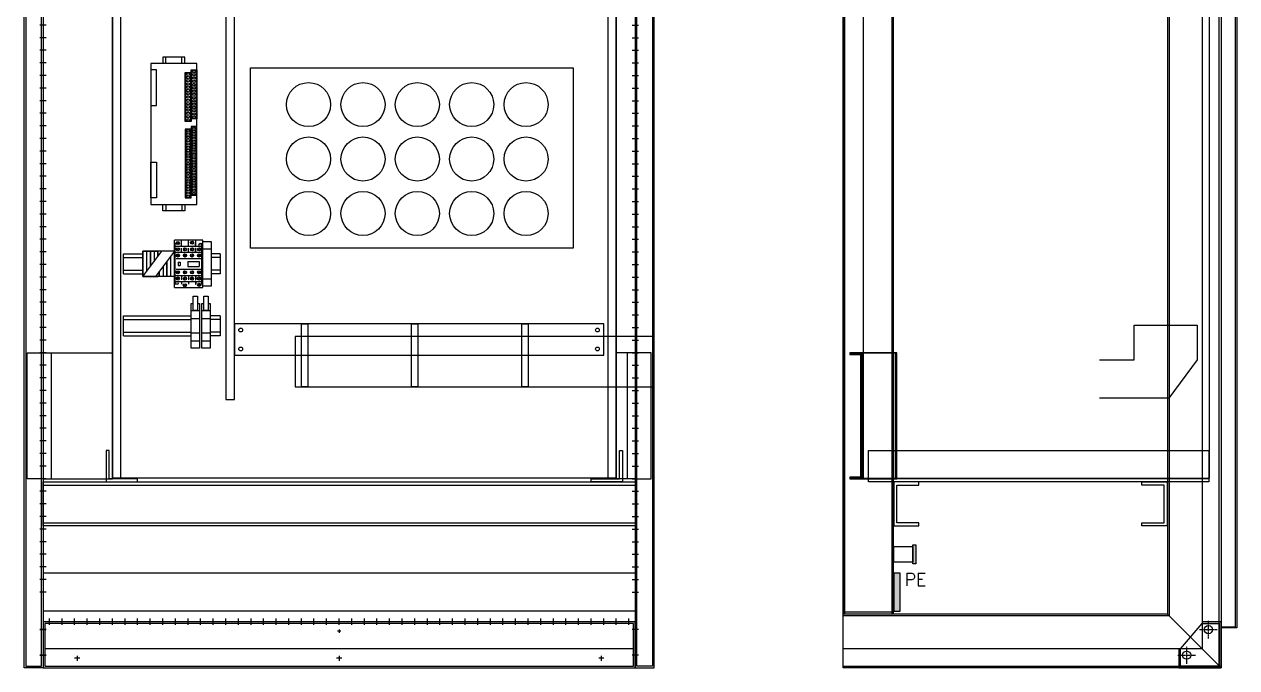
# Model space of a CAD drawing. Header units: millimetres. Extents: x 3151 to 30896, y 1337 to 7086.
# Drawn here: x 3151 to 5076, y 4337 to 5358 of the extents above; entities that cross this region are included whole.
import ezdxf

# ---------------------------------------------------------------- set-up
doc = ezdxf.new("R2010")
doc.units = ezdxf.units.MM
doc.linetypes.add('CENTER', pattern=[2, 1.25, -0.25, 0.25, -0.25])
doc.styles.add('romans', font='ROMANS')

msp = doc.modelspace()

# ---------------------------------------------------------------- hatches: boundary and pattern name
at = {"linetype": 'Continuous'}
msp.add_hatch(color=7, dxfattribs=at).paths.add_polyline_path([(4534, 4636.7), (4536.7, 4636.7), (4536.7, 4836.7), (4534, 4836.7)])
for points in [[(4566.7, 4501.7), (4561.7, 4501.7), (4561.7, 4531.7), (4566.7, 4531.7)], [(4531.7, 4426.7), (4541.7, 4426.7), (4541.7, 4486.7), (4531.7, 4486.7)], [(5021.2, 4409.7), (5021.2, 4407), (5048.5, 4407), (5048.5, 4339.3), (4986.8, 4339.3), (4986.8, 4366.7), (4984.2, 4366.7), (4984.2, 4336.7), (5051.2, 4336.7), (5051.2, 4409.7)]]:
    msp.add_hatch(color=7).paths.add_polyline_path(points)

# ---------------------------------------------------------------- linework, layer by layer
at = {"color": 7}
for p, q in [((3151.2, 4336.7), (3151.2, 6536.7)), ((3153.8, 6534), (3153.8, 4339.3)), ((3178.5, 4339.3), (3178.5, 6534)), ((3181.2, 6536.7), (3181.2, 4336.7)), ((4121.2, 6536.7), (4121.2, 4336.7)), ((4123.8, 4339.3), (4123.8, 6534)), ((4148.5, 6534), (4148.5, 4339.3)), ((4151.2, 4336.7), (4151.2, 6536.7)), ((4451.2, 4336.7), (4451.2, 6536.7)), ((5048.5, 4336.7), (5048.5, 6536.7)), ((5051.2, 6536.7), (5051.2, 4336.7)), ((5021.2, 6506.7), (5021.2, 4366.7)), ((5051.2, 6510.8), (5051.2, 4401.8)), ((5074.2, 4401.8), (5074.2, 6510.8)), ((5076.2, 6512.8), (5076.2, 4399.8)), ((4451.2, 6451.2), (4451.2, 4422.2)), ((4451.2, 4422.2), (4451.2, 6451.2)), ((4453.8, 4422.2), (4453.8, 6451.2)), ((4528.5, 6451.2), (4528.5, 4422.2)), ((4531.2, 4422.2), (4531.2, 6451.2)), ((4966.2, 6451.7), (4966.2, 4421.7)), ((4968.8, 6454.3), (4968.8, 4419)), ((3291.2, 6367.7), (3291.2, 4637.7)), ((3304.8, 4637.7), (3304.8, 6367.7)), ((3471.2, 6367.7), (3471.2, 4762.7)), ((3484.8, 4762.7), (3484.8, 6367.7)), ((4077.6, 6367.7), (4077.6, 4637.7)), ((4091.2, 6367.7), (4091.2, 4637.7)), ((4091.2, 4637.7), (4091.2, 6367.7)), ((4483.2, 6367.7), (4483.2, 4637.7)), ((5033.2, 4637.7), (5033.2, 6367.7)), ((3291.2, 4637.7), (3291.2, 6300.1)), ((3186.2, 5356.7), (3176.2, 5356.7)), ((4116.2, 5356.7), (4126.2, 5356.7)), ((3186.2, 5336.7), (3176.2, 5336.7)), ((4116.2, 5336.7), (4126.2, 5336.7)), ((3186.2, 5316.7), (3176.2, 5316.7)), ((4116.2, 5316.7), (4126.2, 5316.7)), ((3186.2, 5296.7), (3176.2, 5296.7)), ((3425.2, 5296), (3352.2, 5296)), ((3352.2, 5296), (3352.2, 5072)), ((3406.2, 5306), (3371.2, 5306)), ((3371.2, 5306), (3371.2, 5296)), ((3376.2, 5296), (3376.2, 5306)), ((3401.2, 5296), (3401.2, 5306)), ((3406.2, 5296), (3406.2, 5306)), ((3425.2, 5072), (3425.2, 5296)), ((4116.2, 5296.7), (4126.2, 5296.7)), ((3186.2, 5276.7), (3176.2, 5276.7)), ((3361.4, 5285.6), (3352.2, 5285.6)), ((3352.2, 5285.6), (3352.2, 5229)), ((3361.4, 5229), (3361.4, 5285.6)), ((3406.8, 5203.6), (3406.8, 5281.4)), ((3406.8, 5281.4), (3416, 5281.4)), ((3407.8, 5203.6), (3407.8, 5281.4)), ((3407.8, 5281.4), (3415.1, 5281.4)), ((3415.1, 5281.4), (3415.1, 5203.6)), ((3416, 5207.9), (3416, 5285.6)), ((3416, 5285.6), (3425.2, 5285.6)), ((3416, 5281.4), (3416, 5203.6)), ((3417, 5207.9), (3417, 5285.6)), ((3417, 5285.6), (3424.3, 5285.6)), ((3424.3, 5285.6), (3424.3, 5207.9)), ((3425.2, 5285.6), (3425.2, 5207.9)), ((3510.3, 5288.9), (4022.7, 5288.9)), ((3510.3, 5002.4), (3510.3, 5288.9)), ((4022.7, 5288.9), (4022.7, 5002.4)), ((4116.2, 5276.7), (4126.2, 5276.7)), ((3186.2, 5256.7), (3176.2, 5256.7)), ((4116.2, 5256.7), (4126.2, 5256.7)), ((3186.2, 5236.7), (3176.2, 5236.7)), ((4116.2, 5236.7), (4126.2, 5236.7)), ((3352.2, 5229), (3361.4, 5229)), ((3186.2, 5216.7), (3176.2, 5216.7)), ((3416, 5203.6), (3406.8, 5203.6)), ((3415.1, 5203.6), (3407.8, 5203.6)), ((3425.2, 5207.9), (3416, 5207.9)), ((3424.3, 5207.9), (3417, 5207.9)), ((4116.2, 5216.7), (4126.2, 5216.7)), ((3186.2, 5196.7), (3176.2, 5196.7)), ((3406.8, 5191.3), (3406.8, 5082.4)), ((3416, 5191.3), (3406.8, 5191.3)), ((3407.8, 5191.3), (3407.8, 5082.4)), ((3415.1, 5191.3), (3407.8, 5191.3)), ((3415.1, 5082.4), (3415.1, 5191.3)), ((3416, 5195.6), (3416, 5086.7)), ((3425.2, 5195.6), (3416, 5195.6)), ((3416, 5082.4), (3416, 5191.3)), ((3417, 5195.6), (3417, 5086.7)), ((3424.3, 5195.6), (3417, 5195.6)), ((3424.3, 5086.7), (3424.3, 5195.6)), ((3425.2, 5086.7), (3425.2, 5195.6)), ((4116.2, 5196.7), (4126.2, 5196.7)), ((3186.2, 5176.7), (3176.2, 5176.7)), ((4116.2, 5176.7), (4126.2, 5176.7)), ((3186.2, 5156.7), (3176.2, 5156.7)), ((4116.2, 5156.7), (4126.2, 5156.7)), ((3186.2, 5136.7), (3176.2, 5136.7)), ((3352.2, 5082.4), (3352.2, 5139.1)), ((3352.2, 5139.1), (3361.4, 5139.1)), ((3361.4, 5139.1), (3361.4, 5082.4)), ((4116.2, 5136.7), (4126.2, 5136.7)), ((3186.2, 5116.7), (3176.2, 5116.7)), ((4116.2, 5116.7), (4126.2, 5116.7)), ((3186.2, 5096.7), (3176.2, 5096.7)), ((3361.4, 5082.4), (3352.2, 5082.4)), ((3406.8, 5082.4), (3416, 5082.4)), ((3407.8, 5082.4), (3415.1, 5082.4)), ((3416, 5086.7), (3425.2, 5086.7)), ((3417, 5086.7), (3424.3, 5086.7)), ((4116.2, 5096.7), (4126.2, 5096.7)), ((3186.2, 5076.7), (3176.2, 5076.7)), ((3352.2, 5072), (3425.2, 5072)), ((3371.2, 5062), (3371.2, 5072)), ((3376.2, 5072), (3376.2, 5062)), ((3401.2, 5072), (3401.2, 5062)), ((3406.2, 5072), (3406.2, 5062)), ((4116.2, 5076.7), (4126.2, 5076.7)), ((3186.2, 5056.7), (3176.2, 5056.7)), ((3406.2, 5062), (3371.2, 5062)), ((4116.2, 5056.7), (4126.2, 5056.7)), ((3186.2, 5036.7), (3176.2, 5036.7)), ((4116.2, 5036.7), (4126.2, 5036.7)), ((3186.2, 5016.7), (3176.2, 5016.7)), ((3389.5, 4940.2), (3389.5, 5015.2)), ((3434.5, 5015.2), (3389.5, 5015.2)), ((3391, 5010.4), (3389.5, 5010.4)), ((3391, 4945.6), (3391, 5010.4)), ((3391, 5005.9), (3434.5, 5005.9)), ((3393.1, 5009.3), (3396.6, 5012.8)), ((3393.6, 5008.8), (3397.1, 5012.4)), ((3400.7, 5005.9), (3400.7, 5010.4)), ((3400.7, 5010.4), (3400.9, 5010.4)), ((3400.9, 5005.9), (3400.9, 5015.2)), ((3411.9, 5005.9), (3411.9, 5015.2)), ((3411.9, 5010.4), (3412.1, 5010.4)), ((3412.1, 5005.9), (3412.1, 5010.4)), ((3415.6, 5009.9), (3419.1, 5013.5)), ((3416.1, 5009.5), (3419.6, 5013)), ((3423.2, 5005.9), (3423.2, 5010.4)), ((3423.2, 5010.4), (3423.4, 5010.4)), ((3423.4, 5005.9), (3423.4, 5015.2)), ((3433, 4945.6), (3433, 5010.4)), ((3433, 5010.4), (3434.5, 5010.4)), ((3434.5, 4940.2), (3434.5, 5015.2)), ((3434.5, 4942.3), (3434.5, 5013.1)), ((3434.5, 5013.1), (3437.9, 5013.1)), ((3437.9, 5013.1), (3448, 5013.1)), ((3448, 5013.1), (3448, 4942.3)), ((4116.2, 5016.7), (4126.2, 5016.7)), ((3186.2, 4996.7), (3176.2, 4996.7)), ((3308.8, 4961.7), (3308.8, 4993.7)), ((3308.8, 4993.7), (3339.5, 4993.7)), ((3308.8, 4987.7), (3339.5, 4987.7)), ((3389.5, 4997.7), (3339.5, 4997.7)), ((3339.5, 4997.7), (3339.5, 4957.7)), ((3339.5, 4957.7), (3339.5, 4997.7)), ((3339.5, 4957.7), (3369.5, 4997.7)), ((3339.5, 4997.7), (3351.5, 4997.7)), ((3363.5, 4997.7), (3339.5, 4997.7)), ((3345.5, 4997.7), (3345.5, 4965.7)), ((3351.5, 4973.7), (3351.5, 4997.7)), ((3351.5, 4997.7), (3351.5, 4973.7)), ((3351.5, 4997.7), (3363.5, 4997.7)), ((3357.5, 4997.7), (3357.5, 4981.7)), ((3389.5, 4997.7), (3359.5, 4957.7)), ((3363.5, 4989.7), (3363.5, 4997.7)), ((3363.5, 4997.7), (3363.5, 4989.7)), ((3383.5, 4989.7), (3383.5, 4957.7)), ((3391, 5002.2), (3389.5, 5002.2)), ((3391, 5000.8), (3389.5, 5000.8)), ((3389.5, 4997.7), (3389.5, 4957.7)), ((3391, 4996.8), (3389.5, 4996.8)), ((3391, 4996.2), (3433, 4996.2)), ((3392.5, 4986.1), (3431.5, 4986.1)), ((3393.1, 4999.4), (3396.6, 5002.9)), ((3393.2, 4989.5), (3396.7, 4993)), ((3393.6, 4999), (3397.1, 5002.5)), ((3393.6, 4989.1), (3397.1, 4992.6)), ((3400.7, 4996.2), (3400.7, 5002.8)), ((3400.7, 5002.8), (3400.9, 5002.8)), ((3400.9, 4996.2), (3400.9, 5002.8)), ((3404.4, 4999.4), (3407.9, 5002.9)), ((3404.4, 4989.5), (3407.9, 4993)), ((3404.8, 4999), (3408.3, 5002.5)), ((3404.9, 4989.1), (3408.4, 4992.6)), ((3411.9, 4996.2), (3411.9, 5002.8)), ((3411.9, 5002.8), (3412.1, 5002.8)), ((3412.1, 4996.2), (3412.1, 5002.8)), ((3415.6, 4999.4), (3419.1, 5002.9)), ((3415.7, 4989.5), (3419.2, 4993)), ((3416.1, 4999), (3419.6, 5002.5)), ((3416.1, 4989.1), (3419.6, 4992.6)), ((3423.2, 4996.2), (3423.2, 5002.8)), ((3423.2, 5002.8), (3423.4, 5002.8)), ((3423.4, 4996.2), (3423.4, 5002.8)), ((3426.9, 4999.4), (3430.4, 5002.9)), ((3426.9, 4989.5), (3430.4, 4993)), ((3427.3, 4999), (3430.8, 5002.5)), ((3427.4, 4989.1), (3430.9, 4992.6)), ((3434.5, 5002.2), (3433, 5002.2)), ((3434.5, 5000.8), (3433, 5000.8)), ((3433, 4996.8), (3434.5, 4996.8)), ((3434.5, 5001.8), (3448, 5001.8)), ((3434.5, 4953.6), (3434.5, 5001.8)), ((3448, 5001.8), (3448, 4953.6)), ((3462.2, 4993.7), (3448, 4993.7)), ((3462.2, 4987.7), (3448, 4987.7)), ((3462.2, 4993.7), (3462.2, 4961.7)), ((4022.7, 5002.4), (3510.3, 5002.4)), ((4116.2, 4996.7), (4126.2, 4996.7)), ((3186.2, 4976.7), (3176.2, 4976.7)), ((3308.8, 4967.7), (3339.5, 4967.7)), ((3371.5, 4973.7), (3371.5, 4957.7)), ((3377.5, 4981.7), (3377.5, 4957.7)), ((3377.5, 4957.7), (3377.5, 4981.7)), ((3392.5, 4969.2), (3431.5, 4969.2)), ((3395.3, 4980.5), (3395.3, 4974.9)), ((3395.3, 4980.5), (3399, 4980.5)), ((3395.3, 4974.9), (3399, 4974.9)), ((3399, 4980.5), (3399, 4974.9)), ((3410.8, 4981.7), (3428.8, 4981.7)), ((3410.8, 4981.7), (3410.8, 4973.6)), ((3410.8, 4973.6), (3428.8, 4973.6)), ((3428.8, 4981.7), (3428.8, 4973.6)), ((3462.2, 4967.7), (3448, 4967.7)), ((4116.2, 4976.7), (4126.2, 4976.7)), ((3186.2, 4956.7), (3176.2, 4956.7)), ((3308.8, 4961.7), (3339.5, 4961.7)), ((3389.5, 4957.7), (3339.5, 4957.7)), ((3351.5, 4957.7), (3339.5, 4957.7)), ((3339.5, 4957.7), (3363.5, 4957.7)), ((3363.5, 4957.7), (3351.5, 4957.7)), ((3365.5, 4965.7), (3365.5, 4957.7)), ((3365.5, 4957.7), (3365.5, 4965.7)), ((3391, 4958.6), (3389.5, 4958.6)), ((3391, 4955.2), (3389.5, 4955.2)), ((3391, 4953.7), (3389.5, 4953.7)), ((3389.5, 4949.5), (3434.5, 4949.5)), ((3391, 4959.1), (3433, 4959.1)), ((3393.2, 4962.7), (3396.7, 4966.2)), ((3393.2, 4952.8), (3396.7, 4956.3)), ((3393.6, 4962.3), (3397.1, 4965.8)), ((3393.6, 4952.4), (3397.1, 4955.9)), ((3400.7, 4959.1), (3400.7, 4952.6)), ((3400.7, 4952.6), (3400.9, 4952.6)), ((3400.7, 4949.5), (3400.7, 4945.6)), ((3400.9, 4959.1), (3400.9, 4952.6)), ((3400.9, 4949.5), (3400.9, 4945.6)), ((3404.4, 4962.7), (3407.9, 4966.2)), ((3404.4, 4952.8), (3407.9, 4956.3)), ((3404.9, 4962.3), (3408.4, 4965.8)), ((3404.9, 4952.4), (3408.4, 4955.9)), ((3411.9, 4959.1), (3411.9, 4952.6)), ((3411.9, 4952.6), (3412.1, 4952.6)), ((3411.9, 4949.5), (3411.9, 4945.6)), ((3412.1, 4959.1), (3412.1, 4952.6)), ((3412.1, 4949.5), (3412.1, 4945.6)), ((3415.7, 4962.7), (3419.2, 4966.2)), ((3415.7, 4952.8), (3419.2, 4956.3)), ((3416.1, 4962.3), (3419.6, 4965.8)), ((3416.1, 4952.4), (3419.6, 4955.9)), ((3423.2, 4959.1), (3423.2, 4952.6)), ((3423.2, 4952.6), (3423.4, 4952.6)), ((3423.2, 4949.5), (3423.2, 4945.6)), ((3423.4, 4959.1), (3423.4, 4952.6)), ((3423.4, 4949.5), (3423.4, 4945.6)), ((3426.9, 4962.7), (3430.4, 4966.2)), ((3426.9, 4952.8), (3430.4, 4956.3)), ((3427.4, 4962.3), (3430.9, 4965.8)), ((3427.4, 4952.4), (3430.9, 4955.9)), ((3433, 4958.6), (3434.5, 4958.6)), ((3434.5, 4955.2), (3433, 4955.2)), ((3434.5, 4953.7), (3433, 4953.7)), ((3448, 4953.6), (3434.5, 4953.6)), ((3462.2, 4961.7), (3448, 4961.7)), ((4116.2, 4956.7), (4126.2, 4956.7)), ((3186.2, 4936.7), (3176.2, 4936.7)), ((3389.5, 4945.6), (3391, 4945.6)), ((3389.5, 4940.2), (3434.5, 4940.2)), ((3400.7, 4945.6), (3400.9, 4945.6)), ((3404.2, 4942.2), (3407.8, 4945.7)), ((3404.7, 4941.8), (3408.2, 4945.3)), ((3411.9, 4945.6), (3412.1, 4945.6)), ((3423.2, 4945.6), (3423.4, 4945.6)), ((3427, 4942.9), (3430.5, 4946.5)), ((3427.4, 4942.5), (3430.9, 4946)), ((3433, 4945.6), (3434.5, 4945.6)), ((3448, 4942.3), (3434.5, 4942.3)), ((4116.2, 4936.7), (4126.2, 4936.7)), ((3186.2, 4916.7), (3176.2, 4916.7)), ((3416.2, 4844), (3416.2, 4914.8)), ((3416.2, 4914.8), (3419.6, 4914.8)), ((3419.6, 4926.5), (3426.3, 4926.5)), ((3419.6, 4903.5), (3419.6, 4926.5)), ((3426.3, 4926.5), (3426.3, 4903.5)), ((3426.3, 4914.8), (3429.6, 4914.8)), ((3429.6, 4914.8), (3429.6, 4844)), ((3433.1, 4844), (3433.1, 4914.8)), ((3433.1, 4914.8), (3436.5, 4914.8)), ((3436.5, 4926.5), (3443.2, 4926.5)), ((3436.5, 4903.5), (3436.5, 4926.5)), ((3443.2, 4926.5), (3443.2, 4903.5)), ((3443.2, 4914.8), (3446.6, 4914.8)), ((3446.6, 4914.8), (3446.6, 4844)), ((4116.2, 4916.7), (4126.2, 4916.7)), ((3186.2, 4896.7), (3176.2, 4896.7)), ((3308.8, 4895.4), (3416.2, 4895.4)), ((3308.8, 4863.4), (3308.8, 4895.4)), ((3416.2, 4903.5), (3429.6, 4903.5)), ((3416.2, 4855.3), (3416.2, 4903.5)), ((3416.2, 4890.9), (3429.6, 4890.9)), ((3416.2, 4867.9), (3416.2, 4890.9)), ((3426.3, 4903.5), (3419.6, 4903.5)), ((3429.6, 4903.5), (3429.6, 4855.3)), ((3429.6, 4890.9), (3429.6, 4867.9)), ((3433.1, 4903.5), (3446.6, 4903.5)), ((3433.1, 4855.3), (3433.1, 4903.5)), ((3433.1, 4890.9), (3446.6, 4890.9)), ((3433.1, 4867.9), (3433.1, 4890.9)), ((3443.2, 4903.5), (3436.5, 4903.5)), ((3446.6, 4903.5), (3446.6, 4855.3)), ((3462.2, 4895.4), (3446.6, 4895.4)), ((3446.6, 4890.9), (3446.6, 4867.9)), ((3462.2, 4895.4), (3462.2, 4863.4)), ((4116.2, 4896.7), (4126.2, 4896.7)), ((3186.2, 4876.7), (3176.2, 4876.7)), ((3308.8, 4889.4), (3416.2, 4889.4)), ((3462.2, 4889.4), (3446.6, 4889.4)), ((4071.2, 4882.7), (3484.8, 4882.7)), ((3484.8, 4882.7), (3484.8, 4832.7)), ((3591.2, 4782.7), (3591.2, 4882.7)), ((3591.2, 4882.7), (3601.2, 4882.7)), ((3601.2, 4882.7), (3601.2, 4782.7)), ((3766.2, 4782.7), (3766.2, 4882.7)), ((3766.2, 4882.7), (3776.2, 4882.7)), ((3776.2, 4882.7), (3776.2, 4782.7)), ((3941.2, 4782.7), (3941.2, 4882.7)), ((3941.2, 4882.7), (3951.2, 4882.7)), ((3951.2, 4882.7), (3951.2, 4782.7)), ((4071.2, 4832.7), (4071.2, 4882.7)), ((4116.2, 4876.7), (4126.2, 4876.7)), ((4913.2, 4825.2), (4913.2, 4880.2)), ((4913.2, 4880.2), (5013.2, 4880.2)), ((5013.2, 4880.2), (5013.2, 4825.2)), ((3186.2, 4856.7), (3176.2, 4856.7)), ((3308.8, 4869.4), (3416.2, 4869.4)), ((3308.8, 4863.4), (3416.2, 4863.4)), ((3429.6, 4867.9), (3416.2, 4867.9)), ((3429.6, 4855.3), (3416.2, 4855.3)), ((3446.6, 4867.9), (3433.1, 4867.9)), ((3446.6, 4855.3), (3433.1, 4855.3)), ((3462.2, 4869.4), (3446.6, 4869.4)), ((3462.2, 4863.4), (3446.6, 4863.4)), ((4151.2, 4862.7), (3581.2, 4862.7)), ((3581.2, 4862.7), (3581.2, 4782.7)), ((4116.2, 4856.7), (4126.2, 4856.7)), ((3155.8, 4636.7), (3155.8, 4836.7)), ((3155.8, 4836.7), (3181.2, 4836.7)), ((3186.2, 4836.7), (3176.2, 4836.7)), ((3181.2, 4836.7), (3291.2, 4836.7)), ((3181.2, 4836.7), (3181.2, 4636.7)), ((3193.8, 4836.7), (3193.8, 4636.7)), ((3429.6, 4844), (3416.2, 4844)), ((3446.6, 4844), (3433.1, 4844)), ((3484.8, 4832.7), (4071.2, 4832.7)), ((4121.2, 4836.7), (4091.2, 4836.7)), ((4108.5, 4836.7), (4108.5, 4636.7)), ((4116.2, 4836.7), (4126.2, 4836.7)), ((4146.5, 4836.7), (4121.2, 4836.7)), ((4121.2, 4836.7), (4121.2, 4636.7)), ((4146.5, 4636.7), (4146.5, 4836.7)), ((4481.7, 4836.7), (4461.7, 4836.7)), ((4461.7, 4836.7), (4461.7, 4834)), ((4461.7, 4835.4), (4480.4, 4835.4)), ((4461.7, 4834), (4479, 4834)), ((4479, 4834), (4479, 4639.3)), ((4480.4, 4835.4), (4480.4, 4638)), ((4481.7, 4636.7), (4481.7, 4836.7)), ((4481.7, 4836.7), (4534, 4836.7)), ((4534, 4836.7), (4481.7, 4836.7)), ((4481.7, 4836.7), (4481.7, 4636.7)), ((4536.7, 4836.7), (4534, 4836.7)), ((4534, 4836.7), (4534, 4636.7)), ((4536.7, 4636.7), (4536.7, 4836.7)), ((3186.2, 4816.7), (3176.2, 4816.7)), ((4116.2, 4816.7), (4126.2, 4816.7)), ((4858.2, 4825.2), (4913.2, 4825.2)), ((5013.2, 4825.2), (4968.2, 4764.5)), ((3186.2, 4796.7), (3176.2, 4796.7)), ((4116.2, 4796.7), (4126.2, 4796.7)), ((3186.2, 4776.7), (3176.2, 4776.7)), ((3581.2, 4782.7), (4151.2, 4782.7)), ((3601.2, 4782.7), (3591.2, 4782.7)), ((3776.2, 4782.7), (3766.2, 4782.7)), ((3951.2, 4782.7), (3941.2, 4782.7)), ((4116.2, 4776.7), (4126.2, 4776.7)), ((3186.2, 4756.7), (3176.2, 4756.7)), ((3471.2, 4762.7), (3484.8, 4762.7)), ((4116.2, 4756.7), (4126.2, 4756.7)), ((4968.2, 4764.5), (4858.2, 4764.5)), ((3186.2, 4736.7), (3176.2, 4736.7)), ((4116.2, 4736.7), (4126.2, 4736.7)), ((3186.2, 4716.7), (3176.2, 4716.7)), ((4116.2, 4716.7), (4126.2, 4716.7)), ((3186.2, 4696.7), (3176.2, 4696.7)), ((3286.2, 4681.7), (3281.2, 4681.7)), ((3281.2, 4681.7), (3281.2, 4631.7)), ((3286.2, 4681.7), (3281.2, 4681.7)), ((3286.2, 4636.7), (3286.2, 4681.7)), ((4096.2, 4681.7), (4101.2, 4681.7)), ((4096.2, 4636.7), (4096.2, 4681.7)), ((4096.2, 4681.7), (4101.2, 4681.7)), ((4101.2, 4681.7), (4101.2, 4631.7)), ((4116.2, 4696.7), (4126.2, 4696.7)), ((4491.7, 4631.7), (4491.7, 4681.7)), ((4491.7, 4681.7), (5031.7, 4681.7)), ((5031.7, 4681.7), (5031.7, 4631.7)), ((3186.2, 4676.7), (3176.2, 4676.7)), ((4116.2, 4676.7), (4126.2, 4676.7)), ((3186.2, 4656.7), (3176.2, 4656.7)), ((4116.2, 4656.7), (4126.2, 4656.7)), ((4479, 4639.3), (4461.7, 4639.3)), ((4461.7, 4639.3), (4461.7, 4636.7)), ((3181.2, 4636.7), (3155.8, 4636.7)), ((3186.2, 4636.7), (3176.2, 4636.7)), ((3181.2, 4636.7), (3291.2, 4636.7)), ((3181.2, 4631.7), (4121.2, 4631.7)), ((3181.2, 4561.7), (3181.2, 4631.7)), ((3181.2, 4626.7), (4121.2, 4626.7)), ((3281.2, 4631.7), (3331.2, 4631.7)), ((3331.2, 4636.7), (3286.2, 4636.7)), ((4091.2, 4637.7), (3291.2, 4637.7)), ((3291.2, 4637.7), (3304.8, 4637.7)), ((3331.2, 4631.7), (3331.2, 4636.7)), ((4051.2, 4631.7), (4051.2, 4636.7)), ((4051.2, 4636.7), (4096.2, 4636.7)), ((4101.2, 4631.7), (4051.2, 4631.7)), ((4077.6, 4637.7), (4091.2, 4637.7)), ((4121.2, 4636.7), (4091.2, 4636.7)), ((4116.2, 4636.7), (4126.2, 4636.7)), ((4121.2, 4636.7), (4146.5, 4636.7)), ((4121.2, 4631.7), (4121.2, 4561.7)), ((4480.4, 4638), (4461.7, 4638)), ((4461.7, 4636.7), (4481.7, 4636.7)), ((4481.7, 4636.7), (4534, 4636.7)), ((4483.2, 4637.7), (5033.2, 4637.7)), ((5031.7, 4636.7), (4491.7, 4636.7)), ((5031.7, 4631.7), (4491.7, 4631.7)), ((4571.7, 4631.7), (4531.7, 4631.7)), ((4531.7, 4631.7), (4531.7, 4561.7)), ((4571.7, 4631.7), (4531.7, 4631.7)), ((4531.7, 4631.7), (4531.7, 4561.7)), ((4534, 4636.7), (4536.7, 4636.7)), ((4536.7, 4566.7), (4536.7, 4626.7)), ((4536.7, 4626.7), (4571.7, 4626.7)), ((4536.7, 4566.7), (4536.7, 4626.7)), ((4536.7, 4626.7), (4571.7, 4626.7)), ((4571.7, 4626.7), (4571.7, 4631.7)), ((4571.7, 4626.7), (4571.7, 4631.7)), ((4925.7, 4626.7), (4925.7, 4631.7)), ((4925.7, 4631.7), (4965.7, 4631.7)), ((4960.7, 4626.7), (4925.7, 4626.7)), ((4960.7, 4566.7), (4960.7, 4626.7)), ((4965.7, 4631.7), (4965.7, 4561.7)), ((3186.2, 4616.7), (3176.2, 4616.7)), ((4116.2, 4616.7), (4126.2, 4616.7)), ((3186.2, 4596.7), (3176.2, 4596.7)), ((4116.2, 4596.7), (4126.2, 4596.7)), ((3186.2, 4576.7), (3176.2, 4576.7)), ((3181.2, 4566.7), (4121.2, 4566.7)), ((4116.2, 4576.7), (4126.2, 4576.7)), ((4571.7, 4566.7), (4536.7, 4566.7)), ((4571.7, 4566.7), (4536.7, 4566.7)), ((4571.7, 4561.7), (4571.7, 4566.7)), ((4571.7, 4561.7), (4571.7, 4566.7)), ((4925.7, 4561.7), (4925.7, 4566.7)), ((4925.7, 4566.7), (4960.7, 4566.7)), ((3186.2, 4556.7), (3176.2, 4556.7)), ((4121.2, 4561.7), (3181.2, 4561.7)), ((4116.2, 4556.7), (4126.2, 4556.7)), ((4531.7, 4561.7), (4571.7, 4561.7)), ((4531.7, 4561.7), (4571.7, 4561.7)), ((4965.7, 4561.7), (4925.7, 4561.7)), ((3186.2, 4536.7), (3176.2, 4536.7)), ((4116.2, 4536.7), (4126.2, 4536.7)), ((4531.7, 4504.2), (4531.7, 4529.2)), ((4531.7, 4529.2), (4561.7, 4529.2)), ((4561.7, 4501.7), (4561.7, 4531.7)), ((4561.7, 4531.7), (4566.7, 4531.7)), ((4561.7, 4529.2), (4561.7, 4504.2)), ((4566.7, 4531.7), (4566.7, 4501.7)), ((3186.2, 4516.7), (3176.2, 4516.7)), ((4116.2, 4516.7), (4126.2, 4516.7)), ((3186.2, 4496.7), (3176.2, 4496.7)), ((4121.2, 4486.6), (3181.2, 4486.6, 0)), ((4116.2, 4496.7), (4126.2, 4496.7)), ((4561.7, 4504.2), (4531.7, 4504.2)), ((4541.7, 4486.7), (4531.7, 4486.7)), ((4531.7, 4486.7), (4531.7, 4426.7)), ((4541.7, 4426.7), (4541.7, 4486.7)), ((4566.7, 4501.7), (4561.7, 4501.7)), ((3186.2, 4476.7), (3176.2, 4476.7)), ((4116.2, 4476.7), (4126.2, 4476.7)), ((3186.2, 4456.7), (3176.2, 4456.7)), ((4116.2, 4456.7), (4126.2, 4456.7)), ((4121.2, 4426.7), (3181.2, 4426.7)), ((4121.2, 4409.7), (3181.2, 4409.7)), ((3181.2, 4409.7), (3181.2, 4336.7)), ((3191.2, 4404.7), (3191.2, 4414.7)), ((3211.2, 4404.7), (3211.2, 4414.7)), ((3231.2, 4404.7), (3231.2, 4414.7)), ((3251.2, 4404.7), (3251.2, 4414.7)), ((3271.2, 4404.7), (3271.2, 4414.7)), ((3291.2, 4404.7), (3291.2, 4414.7)), ((3311.2, 4404.7), (3311.2, 4414.7)), ((3331.2, 4404.7), (3331.2, 4414.7)), ((3351.2, 4404.7), (3351.2, 4414.7)), ((3371.2, 4404.7), (3371.2, 4414.7)), ((3391.2, 4404.7), (3391.2, 4414.7)), ((3411.2, 4404.7), (3411.2, 4414.7)), ((3431.2, 4404.7), (3431.2, 4414.7)), ((3451.2, 4404.7), (3451.2, 4414.7)), ((3471.2, 4404.7), (3471.2, 4414.7)), ((3491.2, 4404.7), (3491.2, 4414.7)), ((3511.2, 4404.7), (3511.2, 4414.7)), ((3531.2, 4404.7), (3531.2, 4414.7)), ((3551.2, 4404.7), (3551.2, 4414.7)), ((3571.2, 4404.7), (3571.2, 4414.7)), ((3591.2, 4404.7), (3591.2, 4414.7)), ((3611.2, 4404.7), (3611.2, 4414.7)), ((3631.2, 4404.7), (3631.2, 4414.7)), ((3651.2, 4404.7), (3651.2, 4414.7)), ((3671.2, 4404.7), (3671.2, 4414.7)), ((3691.2, 4404.7), (3691.2, 4414.7)), ((3711.2, 4404.7), (3711.2, 4414.7)), ((3731.2, 4404.7), (3731.2, 4414.7)), ((3751.2, 4404.7), (3751.2, 4414.7)), ((3771.2, 4404.7), (3771.2, 4414.7)), ((3791.2, 4404.7), (3791.2, 4414.7)), ((3811.2, 4404.7), (3811.2, 4414.7)), ((3831.2, 4404.7), (3831.2, 4414.7)), ((3851.2, 4404.7), (3851.2, 4414.7)), ((3871.2, 4404.7), (3871.2, 4414.7)), ((3891.2, 4404.7), (3891.2, 4414.7)), ((3911.2, 4404.7), (3911.2, 4414.7)), ((3931.2, 4404.7), (3931.2, 4414.7)), ((3951.2, 4404.7), (3951.2, 4414.7)), ((3971.2, 4404.7), (3971.2, 4414.7)), ((3991.2, 4404.7), (3991.2, 4414.7)), ((4011.2, 4404.7), (4011.2, 4414.7)), ((4031.2, 4404.7), (4031.2, 4414.7)), ((4051.2, 4404.7), (4051.2, 4414.7)), ((4071.2, 4404.7), (4071.2, 4414.7)), ((4091.2, 4404.7), (4091.2, 4414.7)), ((4111.2, 4404.7), (4111.2, 4414.7)), ((4121.2, 4336.7), (4121.2, 4409.7)), ((4451.2, 4422.2), (4531.2, 4422.2)), ((4966.2, 4421.7), (4451.2, 4421.7)), ((4968.8, 4419), (4451.2, 4419)), ((4528.5, 4424.8), (4453.8, 4424.8)), ((4531.7, 4426.7), (4541.7, 4426.7)), ((5051.2, 4336.7), (4966.2, 4421.7)), ((5051.2, 4409.7), (5021.2, 4409.7)), ((5021.2, 4409.7), (5021.2, 4407)), ((5051.2, 4336.7), (5051.2, 4409.7)), ((3186.2, 4397.2), (3176.2, 4397.2)), ((3176.2, 4397.2), (3186.2, 4397.2)), ((4118.5, 4407), (3183.8, 4407)), ((3183.8, 4407), (3183.8, 4339.3)), ((3653.8, 4394.7), (3648.6, 4394.7)), ((3651.2, 4397.3), (3651.2, 4392.1)), ((4126.2, 4397.2), (4116.2, 4397.2)), ((4126.2, 4397.2), (4116.2, 4397.2)), ((4118.5, 4339.3), (4118.5, 4407)), ((4986.8, 4366.7), (5021.2, 4407)), ((5021.2, 4407), (5048.5, 4407)), ((5048.5, 4407), (5048.5, 4339.3)), ((5051.2, 4401.8), (5074.2, 4401.8)), ((5051.2, 4399.8), (5051.2, 4401.8)), ((5076.2, 4399.8), (5051.2, 4399.8)), ((3186.2, 4356.7), (3176.2, 4356.7)), ((3176.2, 4356.7), (3186.2, 4356.7)), ((4118.5, 4366.7), (3183.8, 4366.7)), ((3239.2, 4351.7), (3231.2, 4351.7)), ((3235.2, 4355.7), (3235.2, 4347.7)), ((3655.2, 4351.7), (3647.2, 4351.7)), ((3651.2, 4355.7), (3651.2, 4347.7)), ((4071.2, 4351.7), (4063.2, 4351.7)), ((4067.2, 4355.7), (4067.2, 4347.7)), ((4126.2, 4356.7), (4116.2, 4356.7)), ((4126.2, 4356.7), (4116.2, 4356.7)), ((5021.2, 4366.7), (4451.2, 4366.7)), ((4986.8, 4366.7), (4984.2, 4366.7)), ((4984.2, 4366.7), (4984.2, 4336.7)), ((4986.8, 4339.3), (4986.8, 4366.7)), ((3181.2, 4336.7), (3151.2, 4336.7)), ((3153.8, 4339.3), (3178.5, 4339.3)), ((3181.2, 4336.7), (4121.2, 4336.7)), ((3183.8, 4339.3), (4118.5, 4339.3)), ((4121.2, 4336.7), (4151.2, 4336.7)), ((4148.5, 4339.3), (4123.8, 4339.3)), ((4451.2, 4339.3), (5051.2, 4339.3)), ((5051.2, 4336.7), (4451.2, 4336.7)), ((4984.2, 4336.7), (5051.2, 4336.7)), ((5048.5, 4339.3), (4986.8, 4339.3))]:
    msp.add_line(p, q, dxfattribs=at)
at = {"color": 7, "linetype": 'CENTER'}
for p, q in [((5031.2, 4383.2), (5031.2, 4411.2)), ((5017.2, 4397.2), (5045.2, 4397.2)), ((4996.7, 4342.7), (4996.7, 4370.7)), ((4982.7, 4356.7), (5010.7, 4356.7))]:
    msp.add_line(p, q, dxfattribs=at)
at = {"color": 7}
for centre, radius in [((3411.4, 5278.8), 2), ((3411.4, 5273.6), 2), ((3420.6, 5283), 2), ((3420.6, 5277.9), 2), ((3420.6, 5272.7), 2), ((3411.4, 5268.4), 2), ((3411.4, 5263.3), 2), ((3411.4, 5258.1), 2), ((3420.6, 5267.5), 2), ((3420.6, 5262.3), 2), ((3420.6, 5257.1), 2), ((3602.6, 5230.5), 35), ((3689, 5230.5), 35), ((3775.3, 5230.5), 35), ((3861.6, 5230.5), 35), ((3947.9, 5230.5), 35), ((3411.4, 5252.9), 2), ((3411.4, 5247.7), 2), ((3411.4, 5242.5), 2), ((3411.4, 5237.3), 2), ((3420.6, 5251.9), 2), ((3420.6, 5246.8), 2), ((3420.6, 5241.6), 2), ((3420.6, 5236.4), 2), ((3411.4, 5232.1), 2), ((3411.4, 5227), 2), ((3411.4, 5221.8), 2), ((3411.4, 5216.6), 2), ((3420.6, 5231.2), 2), ((3420.6, 5226), 2), ((3420.6, 5220.8), 2), ((3420.6, 5215.6), 2), ((3411.4, 5211.4), 2), ((3411.4, 5206.2), 2), ((3420.6, 5210.5), 2), ((3411.4, 5188.7), 2), ((3411.4, 5183.6), 2), ((3411.4, 5178.4), 2), ((3420.6, 5193), 2), ((3420.6, 5187.8), 2), ((3420.6, 5182.6), 2), ((3420.6, 5177.4), 2), ((3602.6, 5144.1), 35), ((3689, 5144.1), 35), ((3775.3, 5144.1), 35), ((3861.6, 5144.1), 35), ((3947.9, 5144.1), 35), ((3411.4, 5173.2), 2), ((3411.4, 5168), 2), ((3411.4, 5162.8), 2), ((3411.4, 5157.6), 2), ((3420.6, 5172.2), 2), ((3420.6, 5167.1), 2), ((3420.6, 5161.9), 2), ((3411.4, 5152.4), 2), ((3411.4, 5147.3), 2), ((3411.4, 5142.1), 2), ((3420.6, 5156.7), 2), ((3420.6, 5151.5), 2), ((3420.6, 5146.3), 2), ((3420.6, 5141.1), 2), ((3411.4, 5136.9), 2), ((3411.4, 5131.7), 2), ((3411.4, 5126.5), 2), ((3411.4, 5121.3), 2), ((3420.6, 5135.9), 2), ((3420.6, 5130.8), 2), ((3420.6, 5125.6), 2), ((3420.6, 5120.4), 2), ((3411.4, 5116.2), 2), ((3411.4, 5111), 2), ((3411.4, 5105.8), 2), ((3411.4, 5100.6), 2), ((3420.6, 5115.2), 2), ((3420.6, 5110), 2), ((3420.6, 5104.8), 2), ((3420.6, 5099.7), 2), ((3411.4, 5095.4), 2), ((3411.4, 5090.2), 2), ((3411.4, 5085), 2), ((3420.6, 5094.5), 2), ((3420.6, 5089.3), 2), ((3602.6, 5057.8), 35), ((3689, 5057.8), 35), ((3775.3, 5057.8), 35), ((3861.6, 5057.8), 35), ((3947.9, 5057.8), 35), ((3395.1, 5010.8), 2.5), ((3417.6, 5011.5), 2.5), ((3395.1, 5000.9), 2.5), ((3395.1, 4991.1), 2.5), ((3406.3, 5000.9), 2.5), ((3406.4, 4991.1), 2.5), ((3417.6, 5000.9), 2.5), ((3417.6, 4991.1), 2.5), ((3428.8, 5000.9), 2.5), ((3428.9, 4991.1), 2.5), ((3395.1, 4964.3), 2.5), ((3406.4, 4964.3), 2.5), ((3417.6, 4964.3), 2.5), ((3428.9, 4964.3), 2.5), ((3395.1, 4954.4), 2.5), ((3406.3, 4954.4), 2.5), ((3417.6, 4954.4), 2.5), ((3428.8, 4954.4), 2.5), ((3406.1, 4943.8), 2.5), ((3428.9, 4944.5), 2.5), ((3494.8, 4872.7), 3), ((4061.2, 4872.7), 3), ((3494.8, 4842.7), 3), ((4061.2, 4842.7), 3)]:
    msp.add_circle(centre, radius, dxfattribs=at)
at = {"color": 7, "linetype": 'Continuous'}
for centre in [(5031.2, 4397.2), (5031.2, 4397.2), (4996.7, 4356.7), (4996.7, 4356.7)]:
    msp.add_circle(centre, 6.5, dxfattribs=at)
at = {"color": 7}
for centre, start, end in [((3430.5, 5007.4), 322.2714, 217.7286), ((3393.8, 4947.9), 142.2714, 37.7286)]:
    msp.add_arc(centre, 2.5, start, end, dxfattribs=at)

# ---------------------------------------------------------------- texts
at = {"color": 7, "style": 'romans'}
msp.add_text('PE', height=20, dxfattribs=at).set_placement((4549.1, 4466.6, -5.1))

doc.saveas('drawing.dxf')
